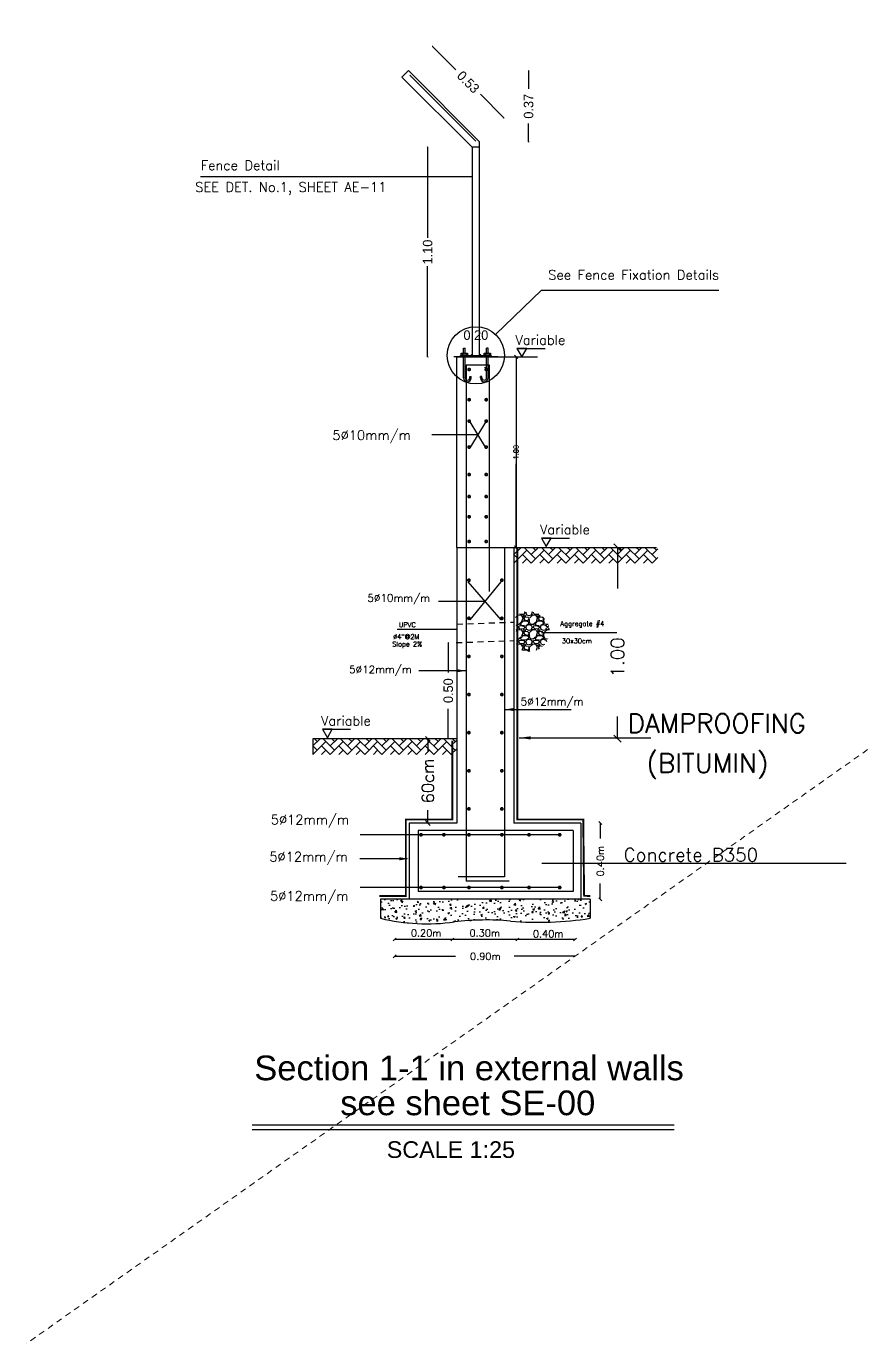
# Model space of a CAD drawing. Extents: x 166525 to 167198, y 178739 to 179747.
# Drawn here: x 166614.02 to 166631.54, y 179003.05 to 179030.7 of the extents above; entities that cross this region are included whole.
import ezdxf

# ---------------------------------------------------------------- set-up
doc = ezdxf.new("R2010")
doc.units = 0
doc.header["$MEASUREMENT"] = 0
for name, pattern in [('AUSGEZOGEN', [0]), ('DASHDOT', [25.4, 12.7, -6.35, 0, -6.35]), ('DASHED2', [0.375, 0.25, -0.125]), ('HIDDEN2', [0.1875, 0.125, -0.0625])]:
    doc.linetypes.add(name, pattern=pattern)
doc.layers.get('0').update_dxf_attribs({"linetype": 'CONTINUOUS'})
doc.layers.get('DEFPOINTS').update_dxf_attribs({"linetype": 'CONTINUOUS'})
for name, color, linetype in [('05', 1, 'CONTINUOUS'), ('10 Stru-Hatch', 8, 'CONTINUOUS'), ('11 Stru-Dim', 4, 'CONTINUOUS'), ('13 Stru-TEXT', 7, 'CONTINUOUS'), ('A-Elevation 18', 1, 'CONTINUOUS'), ('DIM', 144, 'CONTINUOUS'), ('EBENE0', 7, 'AUSGEZOGEN'), ('FINCE', 2, 'CONTINUOUS'), ('G-Dim', 1, 'CONTINUOUS'), ('HACH', 8, 'CONTINUOUS'), ('HATCH', 40, 'CONTINUOUS'), ('HATCHSOLID', 5, 'CONTINUOUS'), ('NUMBERS', 6, 'CONTINUOUS'), ('OUT', 6, 'CONTINUOUS'), ('POLI', 3, 'CONTINUOUS'), ('RIB', 3, 'CONTINUOUS'), ('ST', 2, 'CONTINUOUS'), ('Steel', 2, 'CONTINUOUS'), ('SYMBOL1', 8, 'CONTINUOUS'), ('TEXT', 7, 'CONTINUOUS'), ('TXT', 6, 'CONTINUOUS'), ('win', 4, 'CONTINUOUS')]:
    doc.layers.add(name, color=color, linetype=linetype)
for name, color, linetype, lineweight in [('BEAM', 6, 'CONTINUOUS', 13), ('d dim 2', 7, 'CONTINUOUS', 20), ('LAND CORNERS', 255, 'CONTINUOUS', 25)]:
    doc.layers.add(name, color=color, linetype=linetype, lineweight=lineweight)
doc.styles.add('FUTURA', font='SAS_____.PFB')
doc.styles.add('ROMANS', font='romans.shx')
doc.styles.add('STABC', font='romans', dxfattribs={"bigfont": 'b'})
doc.dimstyles.new('1-25', dxfattribs={"dimtxt": 0.2, "dimasz": 0.01, "dimexe": 0, "dimexo": 0, "dimgap": 0.08, "dimtad": 0, "dimlfac": 0.25, "dimzin": 0, "dimdsep": 46, "dimtxsty": 'Standard', "dimblk1": 'OBLIQUE', "dimblk2": 'OBLIQUE', "dimsah": 1, "dimcen": 0, "dimse1": 1, "dimse2": 1, "dimclrd": 256, "dimclre": 256, "dimclrt": 4, "dimadec": 0, "dimazin": 0, "dimtfac": 5.555556, "dimtix": 1, "dimtofl": 0, "dimtmove": 2, "dimatfit": 3, "dimldrblk": 'OBLIQUE', "dimfxl": 1, "dimtolj": 1, "dimtzin": 0, "dimarcsym": 0})
doc.dimstyles.new('1.50', dxfattribs={"dimtxt": 0.1, "dimasz": 0.07, "dimexe": 0.18, "dimexo": 0.0625, "dimgap": 0.1, "dimtad": 0, "dimdec": 1, "dimlfac": 0.5, "dimzin": 0, "dimdsep": 46, "dimtxsty": 'STABC', "dimblk": 'OBLIQUE', "dimcen": 0, "dimse1": 1, "dimse2": 1, "dimclrd": 8, "dimclrt": 4, "dimadec": 0, "dimazin": 0, "dimtfac": 1, "dimtdec": 1, "dimtofl": 0, "dimtmove": 0, "dimatfit": 3, "dimfxl": 1, "dimtolj": 1, "dimtzin": 0, "dimarcsym": 0})
doc.dimstyles.new('D2', dxfattribs={"dimtxt": 0.25, "dimasz": 0.1, "dimexe": 0.18, "dimexo": 0.06, "dimgap": 0.09, "dimtad": 0, "dimzin": 0, "dimdsep": 46, "dimtxsty": 'ROMANS', "dimblk1": 'OBLIQUE', "dimblk2": 'OBLIQUE', "dimsah": 1, "dimcen": 0.09, "dimclrd": 3, "dimclre": 8, "dimclrt": 6, "dimadec": 0, "dimazin": 0, "dimtfac": 1, "dimtix": 1, "dimtofl": 0, "dimtmove": 2, "dimatfit": 3, "dimldrblk": 'OBLIQUE', "dimfxl": 1, "dimtolj": 1, "dimtzin": 0, "dimarcsym": 0})

# ---------------------------------------------------------------- blocks, each defined once
blk = doc.blocks.new('_OBLIQUE')
at = {"color": 0, "linetype": 'ByBlock'}
blk.add_line((-0.5, -0.5), (0.5, 0.5), dxfattribs=at)
blk = doc.blocks.new('*D264')
at = {"lineweight": -2, "ltscale": 0.1, "transparency": 16777216}
for p, q in [((166622.438, 179028.159), (166622.438, 179026.256)), ((166622.438, 179023.759), (166622.438, 179025.662))]:
    blk.add_line(p, q, dxfattribs=at)
at = {"layer": 'DEFPOINTS', "color": 0, "ltscale": 0.1, "transparency": 16777216}
for p in [(166622.438, 179028.159), (166623.368, 179028.159), (166622.985, 179023.759)]:
    blk.add_point(p, dxfattribs=at)
at = {"lineweight": -2, "ltscale": 0.1, "transparency": 16777216, "xscale": 0.01, "yscale": 0.01, "zscale": 0.01}
for p, rotation in [((166622.438, 179028.159), 90), ((166622.438, 179023.759), 270)]:
    blk.add_blockref('_OBLIQUE', p, dxfattribs=dict(at, rotation=rotation))
at = {"color": 4, "ltscale": 0.1, "transparency": 16777216, "insert": (166622.438, 179025.959), "char_height": 0.2, "attachment_point": 5, "rotation": 90}
blk.add_mtext('\\A1;1.10', dxfattribs=at)
blk = doc.blocks.new('*D265')
at = {"layer": 'DEFPOINTS', "color": 0, "ltscale": 0.1, "transparency": 16777216}
for p in [(166623.049, 179024.214), (166623.049, 179023.759), (166623.849, 179023.759)]:
    blk.add_point(p, dxfattribs=at)
at = {"color": 4, "ltscale": 0.1, "transparency": 16777216, "insert": (166623.449, 179024.214), "char_height": 0.2, "attachment_point": 5}
blk.add_mtext('\\A1;0.20', dxfattribs=at)
blk = doc.blocks.new('*D266')
at = {"color": 8, "lineweight": -2, "ltscale": 0.1, "transparency": 16777216}
for p, q in [((166624.292, 179023.759), (166624.292, 179022.004)), ((166624.292, 179019.759), (166624.292, 179021.514))]:
    blk.add_line(p, q, dxfattribs=at)
at = {"layer": 'DEFPOINTS', "color": 0, "ltscale": 0.1, "transparency": 16777216}
for p in [(166623.849, 179023.759), (166623.849, 179019.759), (166624.292, 179019.759)]:
    blk.add_point(p, dxfattribs=at)
at = {"color": 8, "lineweight": -2, "ltscale": 0.1, "transparency": 16777216, "xscale": 0.07, "yscale": 0.07, "zscale": 0.07}
for p, rotation in [((166624.292, 179023.759), 90), ((166624.292, 179019.759), 270)]:
    blk.add_blockref('_OBLIQUE', p, dxfattribs=dict(at, rotation=rotation))
at = {"color": 4, "ltscale": 0.1, "transparency": 16777216, "insert": (166624.292, 179021.759), "char_height": 0.1, "attachment_point": 5, "rotation": 90, "style": 'STABC'}
blk.add_mtext('\\A1;1.00', dxfattribs=at)
blk = doc.blocks.new('*D267')
at = {"lineweight": -2, "ltscale": 0.1, "transparency": 16777216}
for p, q in [((166622.541, 179030.273), (166623.032, 179029.783)), ((166624.036, 179028.778), (166623.546, 179029.269))]:
    blk.add_line(p, q, dxfattribs=at)
at = {"layer": 'DEFPOINTS', "color": 0, "ltscale": 0.1, "transparency": 16777216}
for p in [(166622.541, 179030.273), (166622.033, 179029.766), (166623.528, 179028.271)]:
    blk.add_point(p, dxfattribs=at)
at = {"lineweight": -2, "ltscale": 0.1, "transparency": 16777216, "xscale": 0.01, "yscale": 0.01, "zscale": 0.01}
for p, rotation in [((166622.541, 179030.273), 135), ((166624.036, 179028.778), 315)]:
    blk.add_blockref('_OBLIQUE', p, dxfattribs=dict(at, rotation=rotation))
at = {"color": 4, "ltscale": 0.1, "transparency": 16777216, "insert": (166623.289, 179029.526), "char_height": 0.2, "attachment_point": 5, "rotation": 315}
blk.add_mtext('\\A1;0.53', dxfattribs=at)
blk = doc.blocks.new('*D268')
at = {"lineweight": -2, "ltscale": 0.1, "transparency": 16777216}
for p, q in [((166624.556, 179029.766), (166624.556, 179029.381)), ((166624.556, 179028.271), (166624.556, 179028.655))]:
    blk.add_line(p, q, dxfattribs=at)
at = {"layer": 'DEFPOINTS', "color": 0, "ltscale": 0.1, "transparency": 16777216}
for p in [(166621.276, 179029.766), (166624.556, 179029.766), (166622.771, 179028.271)]:
    blk.add_point(p, dxfattribs=at)
at = {"lineweight": -2, "ltscale": 0.1, "transparency": 16777216, "xscale": 0.01, "yscale": 0.01, "zscale": 0.01}
for p, rotation in [((166624.556, 179029.766), 90), ((166624.556, 179028.271), 270)]:
    blk.add_blockref('_OBLIQUE', p, dxfattribs=dict(at, rotation=rotation))
at = {"color": 4, "ltscale": 0.1, "transparency": 16777216, "insert": (166624.556, 179029.018), "char_height": 0.2, "attachment_point": 5, "rotation": 90}
blk.add_mtext('\\A1;0.37', dxfattribs=at)
blk = doc.blocks.new('*D425')
at = {"layer": 'DEFPOINTS', "color": 0, "transparency": 16777216}
for p in [(166622.871, 179017.763), (166623.035, 179017.763), (166623.049, 179015.745)]:
    blk.add_point(p, dxfattribs=at)
at = {"layer": 'HATCHSOLID', "lineweight": -2, "transparency": 16777216}
for p, q in [((166622.871, 179017.763), (166622.871, 179017.134)), ((166622.871, 179015.745), (166622.871, 179016.374))]:
    blk.add_line(p, q, dxfattribs=at)
at = {"layer": 'HATCHSOLID', "lineweight": -2, "transparency": 16777216, "xscale": 0.01, "yscale": 0.01, "zscale": 0.01}
for p, rotation in [((166622.871, 179017.763), 90), ((166622.871, 179015.745), 270)]:
    blk.add_blockref('_OBLIQUE', p, dxfattribs=dict(at, rotation=rotation))
at = {"layer": 'HATCHSOLID', "color": 4, "transparency": 16777216, "insert": (166622.871, 179016.754), "char_height": 0.2, "attachment_point": 5, "rotation": 90}
blk.add_mtext('\\A1;0.50', dxfattribs=at)
blk = doc.blocks.new('*D665')
at = {"layer": 'DEFPOINTS', "color": 0, "transparency": 16777216}
for p in [(166622.75, 179015.745), (166622.444, 179013.977), (166623.049, 179013.977)]:
    blk.add_point(p, dxfattribs=at)
at = {"layer": 'NUMBERS', "color": 8, "lineweight": -2, "transparency": 16777216}
for p, q in [((166622.624, 179015.745), (166622.264, 179015.745)), ((166622.624, 179013.977), (166622.264, 179013.977))]:
    blk.add_line(p, q, dxfattribs=at)
at = {"layer": 'NUMBERS', "color": 3, "lineweight": -2, "transparency": 16777216}
for p, q in [((166622.444, 179015.745), (166622.444, 179015.475)), ((166622.444, 179013.977), (166622.444, 179014.247))]:
    blk.add_line(p, q, dxfattribs=at)
at = {"layer": 'NUMBERS', "color": 3, "lineweight": -2, "transparency": 16777216, "xscale": 0.1, "yscale": 0.1, "zscale": 0.1}
for p, rotation in [((166622.444, 179015.745), 90), ((166622.444, 179013.977), 270)]:
    blk.add_blockref('_OBLIQUE', p, dxfattribs=dict(at, rotation=rotation))
at = {"layer": 'NUMBERS', "color": 6, "transparency": 16777216, "insert": (166622.444, 179014.861), "char_height": 0.25, "attachment_point": 5, "rotation": 90, "style": 'ROMANS'}
blk.add_mtext('\\A1;60cm', dxfattribs=at)

msp = doc.modelspace()

# ---------------------------------------------------------------- hatches: boundary and pattern name
at = {"layer": '10 Stru-Hatch'}
h = msp.add_hatch(dxfattribs=at)
h.set_pattern_fill('GRAVEL', color=256, scale=0.012)
h.set_pattern_definition([(228.0127875, (164546.960987, 178784.29845), (-2.43840000022, -2.74319999986), [0.041006573, -4.059658037]), (184.969741, (164546.933555, 178784.26797), (3.6575999986, 0.30480001737), [0.070368566, -6.966485867]), (132.5104471, (164546.86345, 178784.261873), (3.04800000132, -3.35279999887), [0.049617782, -4.912166735]), (267.273689, (164546.744579, 178784.185673), (0.30480000064, 6.09600000004), [0.064080542, -6.34397249]), (292.8336542, (164546.741531, 178784.121665), (-1.52400000015, 3.65759999999), [0.062836044, -6.22077693]), (357.273689, (164546.765915, 178784.063753), (-6.09600000004, 0.30480000064), [0.064080542, -6.34397249]), (37.6942405, (164546.829923, 178784.060705), (-3.96239999987, -3.048000000264), [0.08474324, -8.38957384]), (72.2553284, (164546.896979, 178784.112521), (2.1336000006, 6.7055999999), [0.080006342, -7.920630792]), (121.4295656, (164546.921363, 178784.188721), (-2.438400000375, 3.96239999983), [0.06429756, -6.365465484]), (175.2363583, (164546.887835, 178784.243585), (3.3528, -0.30480000053), [0.073405594, -3.596872434]), (222.3974378, (164546.814683, 178784.249681), (-3.657599999927, -3.352800000168), [0.09492935, -9.3980127]), (138.8140748, (164547.04633, 178784.182625), (-2.1335999999, 1.82880000017), [0.032400545, -3.2076679]), (171.4692344, (164547.021947, 178784.203961), (3.96240000015, -0.60959999932), [0.061641838, -6.10255668]), (225, (164546.96099, 178784.2131), (-8e-17, -0.3048), [0.04310512, -0.387947173]), (203.1985905, (164546.93965, 178784.24968), (1.52400000006, 0.6095999999), [0.02321296, -2.298074684]), (291.8014095, (164546.918315, 178784.24054), (-0.3048, 0.9144), [0.032827874, -1.60857036]), (30.9637565, (164546.930507, 178784.21006), (0.9144, 0.6096), [0.05331836, -1.72395578]), (161.565051, (164546.97623, 178784.23749), (0.6096, -0.3048), [0.038554457, -0.925307774]), (16.3895403, (164546.74153, 178784.240537), (3.04800000004, 0.91440000001), [0.05401056, -5.3470592]), (70.3461759, (164546.793347, 178784.255777), (-1.21920000013, -3.3528), [0.045311873, -4.48586588]), (293.1985905, (164546.976227, 178784.29845), (-0.6095999999, 1.52400000006), [0.04642561, -2.27486203]), (343.6104597, (164546.994515, 178784.255777), (-3.0480000001, 0.9143999998), [0.05401056, -5.3470592]), (339.4439548, (164546.74153, 178784.05156), (-1.524, 0.6096), [0.052084224, -2.552128118]), (294.7751406, (164546.790299, 178784.033273), (-1.52400000183, 3.35279999922), [0.043640654, -4.320431206]), (66.8014095, (164546.979275, 178783.99365), (0.6095999999, 1.52400000006), [0.04642561, -2.27486203]), (17.3540246, (164546.997563, 178784.036321), (-3.96239999997, -1.21920000027), [0.05109393, -5.058285118]), (69.4439548, (164546.829923, 178783.99365), (-0.6096, -1.524), [0.02604211, -2.57817023]), (101.3099325, (164546.960987, 178783.99365), (-0.3048, 1.2192), [0.01554175, -1.538639396]), (165.9637565, (164546.95794, 178784.00889), (0.9144, -0.3048), [0.062836044, -1.19388655]), (186.009006, (164546.896979, 178784.02413), (3.04800000002, 0.30480000016), [0.05823204, -5.764963784]), (303.6900675, (164546.93051, 178784.182625), (-0.3048, 0.6096), [0.043958866, -1.055013163]), (353.1572266, (164546.954891, 178784.14605), (5.181600000094, -0.609599999736), [0.07674681, -7.59792109]), (60.9453959, (164547.03109, 178784.136905), (-1.21920000005, -2.1336), [0.03138099, -3.10672708]), (90, (164547.04633, 178784.16434), (-0.3048, 0.3048), [0.018288, -0.286512]), (120.2564372, (164546.890883, 178784.033273), (1.21919999987, -2.1336000001), [0.042344035, -4.192072893]), (48.0127875, (164546.869547, 178784.06985), (2.43840000023, 2.74319999985), [0.082013146, -4.018651464]), (0, (164546.9244, 178784.1308), (0.3048, 0.3048), [0.079248, -0.225552]), (325.3048465, (164547.003659, 178784.13081), (3.04800000119, -2.13359999838), [0.048193147, -4.771118007]), (254.054604, (164547.043283, 178784.103377), (-0.3048, -1.2192), [0.04437949, -2.174598005]), (207.64597536, (164547.031091, 178784.060705), (-5.79120000028, -3.04799999963), [0.07225741, -7.15349573]), (175.42607874, (164546.967083, 178784.027177), (-3.96240000005, 0.304800000004), [0.076443535, -7.567901575])])
h.paths.add_polyline_path([(166624.28294, 179018.29915), (166624.30728, 179017.66863, 0.6321722), (166624.99382, 179017.99462, 0.65951217)])
at = {"layer": 'HATCH'}
h = msp.add_hatch(dxfattribs=at)
h.set_pattern_fill('AR-HBONE', color=256, scale=0.032, style=0)
h.set_pattern_definition([(45, (166624.24895, 179019.42841), (0, 0.1810193), [0.384, -0.128]), (135, (166624.33946, 179019.51892), (0, 0.1810193), [0.384, -0.128])])
h.paths.add_polyline_path([(166627.26667, 179019.75908), (166624.24895, 179019.75908), (166624.24895, 179019.42841), (166627.26667, 179019.42841)])
h = msp.add_hatch(dxfattribs=at)
h.set_pattern_fill('AR-HBONE', color=256, scale=0.032, style=0)
h.set_pattern_definition([(45, (166620.03123, 179015.41435), (0, 0.1810193), [0.384, -0.128]), (135, (166620.12174, 179015.50486), (0, 0.1810193), [0.384, -0.128])])
h.paths.add_polyline_path([(166623.04895, 179015.74502), (166620.03123, 179015.74502), (166620.03123, 179015.41435), (166623.04895, 179015.41435)])
h = msp.add_hatch(dxfattribs=at)
h.set_pattern_fill('AR-CONC', color=256, scale=0.048, style=0)
h.set_pattern_definition([(50, (166619.24895, 179011.86115), (0.344285, -0.030121), [0.036, -0.396]), (355, (166619.24895, 179011.86115), (-0.0666, 0.361052), [0.0288, -0.3168]), (100.4514, (166619.27764, 179011.85864), (0.277685, 0.330931), [0.030595, -0.336548]), (46.184, (166619.24895, 179011.95715), (0.512276, -0.07945), [0.054, -0.594]), (96.636, (166619.29164, 179011.95053), (0.448638, 0.467577), [0.045893, -0.504822]), (351.184, (166619.24895, 179011.95715), (0.448638, 0.467577), [0.0432, -0.4752]), (21, (166619.29695, 179011.93315), (0.286515, -0.193257), [0.036, -0.396]), (326, (166619.29695, 179011.93315), (0.116791, 0.348072), [0.0288, -0.3168]), (71.4514, (166619.32082, 179011.91705), (0.403307, 0.154815), [0.030595, -0.336548]), (37.5, (166619.24895, 179011.86115), (0.0058367, 0.159789), [0, -0.31296, 0, -0.3216, 0, -0.318]), (7.5, (166619.24895, 179011.86115), (0.1262734, 0.1893176), [0, -0.18336, 0, -0.30576, 0, -0.1212]), (327.5, (166619.14191, 179011.86115), (0.2562348, -0.0108263), [0, -0.12, 0, -0.3744, 0, -0.4968]), (317.5, (166619.0939, 179011.86115), (0.279929, 0.0480504), [0, -0.156, 0, -0.24864, 0, -0.3528])])
edge = h.paths.add_edge_path()
edge.add_arc((166622.41809, 179015.97676), 4.11557, 256.379904, 266.654969)
edge.add_arc((166621.59785, 179035.74813), 23.88698, 271.391584, 273.359672)
edge.add_arc((166623.67425, 179006.14771), 5.79413, 85.056365, 96.705252, ccw=False)
edge.add_arc((166626.38218, 179100.88205), 88.98918, 268.5778383, 269.1932851)
edge.add_arc((166624.78331, 179018.69132), 6.79844, 272.91686, 279.018127)
edge.add_line((166625.84895, 179011.97692), (166625.84895, 179012.37692))
edge.add_line((166625.84895, 179012.37692), (166621.44895, 179012.37692))
edge.add_line((166621.44895, 179012.37692), (166621.44895, 179011.97692))

# ---------------------------------------------------------------- linework, layer by layer
at = {"color": 8, "linetype": 'Continuous'}
for p, q in [((166623.36834, 179027.53484), (166617.67438, 179027.53484)), ((166623.86258, 179024.22738), (166624.82829, 179025.15716)), ((166624.82829, 179025.15716), (166628.54722, 179025.15716))]:
    msp.add_line(p, q, dxfattribs=at)
at = {"ltscale": 2}
msp.add_line((166623.91295, 179023.75908), (166622.98495, 179023.75908), dxfattribs=at)
at = {"color": 2, "linetype": 'Continuous'}
msp.add_line((166623.84895, 179023.75908), (166624.74598, 179023.75908), dxfattribs=at)
at = {"color": 0, "linetype": 'DASHED2', "lineweight": 13, "ltscale": 0.025}
msp.add_line((166623.65475, 179023.53505), (166623.62714, 179023.53505), dxfattribs=at)
at = {"color": 8}
for p, q in [((166626.42045, 179019.75908), (166626.42045, 179018.89597)), ((166626.42045, 179015.74502), (166626.42045, 179016.213)), ((166626.06063, 179013.97692), (166626.06063, 179013.6525)), ((166626.06063, 179012.37692), (166626.06063, 179012.70913)), ((166621.74387, 179011.1796), (166623.02221, 179011.1796)), ((166625.52828, 179011.1796), (166624.25039, 179011.1796))]:
    msp.add_line(p, q, dxfattribs=at)
at = {"layer": '05'}
for p, q in [((166618.75768, 179007.63978), (166627.61333, 179007.63978)), ((166618.75768, 179007.54798), (166627.61333, 179007.54798))]:
    msp.add_line(p, q, dxfattribs=at)
at = {"layer": '11 Stru-Dim', "linetype": 'HIDDEN2'}
for p, q in [((166623.04895, 179018.15097), (166624.24895, 179018.1928)), ((166623.0347, 179017.76305), (166624.24895, 179017.8049))]:
    msp.add_line(p, q, dxfattribs=at)
at = {"layer": 'A-Elevation 18'}
for p, q in [((166623.36834, 179028.15908), (166623.36834, 179023.79108)), ((166623.52834, 179028.15908), (166623.36834, 179028.15908))]:
    msp.add_line(p, q, dxfattribs=at)
for points in [[(166623.36834, 179028.15908), (166621.89756, 179029.62986)], [(166623.52834, 179023.79108), (166623.52834, 179028.2706), (166622.03332, 179029.76562)], [(166622.8756, 179028.85935), (166622.06663, 179029.66831)], [(166623.16659, 179028.56836), (166622.88012, 179028.85482)], [(166623.44787, 179028.28708), (166623.17112, 179028.56383)]]:
    msp.add_lwpolyline(points, dxfattribs=at)
at = {"layer": 'BEAM', "linetype": 'HIDDEN2'}
msp.add_line((166673.75305, 179045.24172), (166614.0183, 179003.05095), dxfattribs=at)
at = {"layer": 'd dim 2', "color": 32}
for centre in [(166622.06437, 179029.67058), (166622.87786, 179028.85708), (166623.16885, 179028.56609)]:
    msp.add_circle(centre, 0.0032, dxfattribs=at)
at = {"layer": 'DIM', "color": 4, "linetype": 'ByBlock'}
msp.add_line((166623.04895, 179019.75908), (166627.24222, 179019.75908), dxfattribs=at)
at = {"layer": 'DIM'}
for p, q in [((166623.04895, 179015.12908), (166623.04895, 179014.88908)), ((166624.24895, 179015.12908), (166624.24895, 179014.88908))]:
    msp.add_line(p, q, dxfattribs=at)
at = {"layer": 'DIM', "ltscale": 4}
msp.add_circle((166623.44895, 179023.79108), 0.60121, dxfattribs=at)
at = {"layer": 'EBENE0', "color": 3, "linetype": 'AUSGEZOGEN'}
for p, q in [((166624.51525, 179023.93639), (166624.3105, 179023.93639)), ((166624.3105, 179023.93639), (166624.41287, 179023.75908)), ((166624.3105, 179023.93639), (166624.90056, 179023.93639)), ((166624.41287, 179023.75908), (166624.51525, 179023.93639)), ((166625.02998, 179019.95784), (166624.82523, 179019.95784)), ((166624.82523, 179019.95784), (166624.92761, 179019.78053)), ((166624.82523, 179019.95784), (166625.4153, 179019.95784)), ((166624.92761, 179019.78053), (166625.02998, 179019.95784)), ((166620.43592, 179015.94379), (166620.23117, 179015.94379)), ((166620.23117, 179015.94379), (166620.33354, 179015.76647)), ((166620.23117, 179015.94379), (166620.82123, 179015.94379)), ((166620.33354, 179015.76647), (166620.43592, 179015.94379))]:
    msp.add_line(p, q, dxfattribs=at)
at = {"layer": 'FINCE', "color": 7, "linetype": 'Continuous'}
msp.add_line((166621.7992, 179018.04254), (166623.04895, 179018.04254), dxfattribs=at)
at = {"layer": 'FINCE', "color": 8, "linetype": 'Continuous'}
msp.add_line((166624.82885, 179017.97425), (166626.40441, 179017.97425), dxfattribs=at)
at = {"layer": 'G-Dim'}
msp.add_lwpolyline([(166622.03332, 179029.76562), (166621.89756, 179029.62986)], dxfattribs=at)
at = {"layer": 'HACH'}
msp.add_line((166631.21557, 179013.12635), (166624.83472, 179013.12635), dxfattribs=at)
at = {"layer": 'LAND CORNERS'}
msp.add_line((166625.52828, 179011.53176), (166621.74387, 179011.53176), dxfattribs=at)
at = {"layer": 'OUT', "color": 1}
for p, q in [((166623.04895, 179019.75908), (166623.04895, 179023.75908)), ((166623.04895, 179023.75908), (166623.84895, 179023.75908)), ((166624.29154, 179023.75908), (166624.29154, 179019.75908)), ((166623.04895, 179019.75908), (166623.04895, 179013.97692)), ((166624.24895, 179019.75908), (166624.24895, 179013.97692)), ((166623.04895, 179013.97692), (166622.04895, 179013.97692)), ((166622.04895, 179013.97692), (166622.04895, 179012.37692)), ((166625.64895, 179013.97692), (166624.24895, 179013.97692)), ((166625.64895, 179013.97692), (166625.64895, 179012.37692)), ((166625.84895, 179012.37692), (166621.44895, 179012.37692)), ((166621.44895, 179012.37692), (166621.44895, 179011.97692)), ((166625.84895, 179012.37692), (166625.84895, 179011.97692))]:
    msp.add_line(p, q, dxfattribs=at)
at = {"layer": 'OUT', "color": 2}
for p, q in [((166623.24609, 179023.59505), (166623.24609, 179012.7555)), ((166623.24609, 179023.59505), (166623.73052, 179023.59505)), ((166623.73052, 179023.59505), (166623.73052, 179018.83351)), ((166624.0518, 179019.75908), (166624.0518, 179012.84522)), ((166625.48895, 179013.81692), (166622.24112, 179013.81692)), ((166622.24112, 179013.81692), (166622.24112, 179012.53692)), ((166625.48895, 179013.81692), (166625.48895, 179012.53692)), ((166624.0518, 179012.84522), (166623.07849, 179012.84522)), ((166624.14609, 179012.7555), (166623.24609, 179012.7555)), ((166625.48895, 179012.53692), (166622.24112, 179012.53692))]:
    msp.add_line(p, q, dxfattribs=at)
at = {"layer": 'OUT', "color": 1}
for centre, radius, start, end in [((166622.41809, 179015.97676), 4.11557, 256.379904, 278.096287), ((166623.67425, 179006.14771), 5.79413, 85.056365, 96.705252), ((166624.78331, 179018.69132), 6.79844, 264.854263, 279.018127)]:
    msp.add_arc(centre, radius, start, end, dxfattribs=at)
at = {"layer": 'RIB', "color": 8}
for p, q in [((166623.66602, 179022.41061), (166623.32582, 179021.85359)), ((166623.32582, 179022.39823), (166623.64541, 179021.86597)), ((166623.49645, 179022.11956), (166622.52369, 179022.11956)), ((166623.28245, 179019.04), (166623.97345, 179018.24)), ((166623.97345, 179019.04), (166623.32445, 179018.24)), ((166623.63878, 179018.62746), (166622.66602, 179018.62746)), ((166623.24609, 179017.17165), (166622.25269, 179017.17165)), ((166624.0518, 179016.35813), (166625.4509, 179016.35813)), ((166624.35766, 179015.76314), (166627.11937, 179015.76314)), ((166625.18623, 179013.73051), (166621.02212, 179013.73051)), ((166625.18623, 179012.62343), (166621.02212, 179012.62343))]:
    msp.add_line(p, q, dxfattribs=at)
at = {"layer": 'RIB', "color": 3}
msp.add_line((166622.00895, 179013.22621), (166621.01512, 179013.22621), dxfattribs=at)
at = {"layer": 'RIB', "color": 8}
for points in [[(166623.04641, 179017.20493), (166623.04641, 179017.13837), (166623.24609, 179017.17165)], [(166624.25148, 179016.39141), (166624.25148, 179016.32485), (166624.0518, 179016.35813)], [(166624.59734, 179015.79642), (166624.59734, 179015.72986), (166624.35766, 179015.76314)]]:
    msp.add_solid(points, dxfattribs=at)
at = {"layer": 'RIB', "color": 3}
msp.add_solid([(166621.84144, 179013.25949), (166621.84144, 179013.19293), (166622.04112, 179013.22621)], dxfattribs=at)
at = {"layer": 'ST', "const_width": 0.038}
for points in [[(166623.32986, 179023.49425, -1), (166623.28786, 179023.49425, -1)], [(166623.64541, 179023.49425, 1), (166623.68741, 179023.49425, 1)], [(166623.32986, 179022.86009, -1), (166623.28786, 179022.86009, -1)], [(166623.64541, 179022.86009, 1), (166623.68741, 179022.86009, 1)], [(166623.32986, 179022.41061, -1), (166623.28786, 179022.41061, -1)], [(166623.64541, 179022.41061, 1), (166623.68741, 179022.41061, 1)], [(166623.32986, 179021.86597, -1), (166623.28786, 179021.86597, -1)], [(166623.64541, 179021.86597, 1), (166623.68741, 179021.86597, 1)], [(166623.32986, 179021.28947, -1), (166623.28786, 179021.28947, -1)], [(166623.64541, 179021.28947, 1), (166623.68741, 179021.28947, 1)], [(166623.32986, 179020.82733, -1), (166623.28786, 179020.82733, -1)], [(166623.64541, 179020.82733, 1), (166623.68741, 179020.82733, 1)], [(166623.32986, 179020.40362, -1), (166623.28786, 179020.40362, -1)], [(166623.64541, 179020.40362, 1), (166623.68741, 179020.40362, 1)], [(166623.32986, 179019.88454, -1), (166623.28786, 179019.88454, -1)], [(166623.64541, 179019.88454, 1), (166623.68741, 179019.88454, 1)], [(166623.32445, 179019.07277, -1), (166623.28245, 179019.07277, -1)], [(166623.97345, 179019.07277, 1), (166624.01545, 179019.07277, 1)], [(166623.32445, 179018.27277, -1), (166623.28245, 179018.27277, -1)], [(166623.97345, 179018.27277, 1), (166624.01545, 179018.27277, 1)], [(166623.32445, 179017.47277, -1), (166623.28245, 179017.47277, -1)], [(166623.97345, 179017.47277, 1), (166624.01545, 179017.47277, 1)], [(166623.32445, 179016.67277, -1), (166623.28245, 179016.67277, -1)], [(166623.97345, 179016.67277, 1), (166624.01545, 179016.67277, 1)], [(166623.32445, 179015.87277, -1), (166623.28245, 179015.87277, -1)], [(166623.97345, 179015.87277, 1), (166624.01545, 179015.87277, 1)], [(166623.32445, 179015.07277, -1), (166623.28245, 179015.07277, -1)], [(166623.97345, 179015.07277, 1), (166624.01545, 179015.07277, 1)], [(166623.32445, 179014.27277, -1), (166623.28245, 179014.27277, -1)], [(166623.97345, 179014.27277, 1), (166624.01545, 179014.27277, 1)], [(166622.31871, 179013.73051, -1), (166622.27671, 179013.73051, -1)], [(166622.75731, 179013.73051, 1), (166622.79931, 179013.73051, 1)], [(166623.32445, 179013.73051, -1), (166623.28245, 179013.73051, -1)], [(166623.97345, 179013.73051, 1), (166624.01545, 179013.73051, 1)], [(166624.58582, 179013.73051, -1), (166624.54382, 179013.73051, -1)], [(166625.22823, 179013.73051, -1), (166625.18623, 179013.73051, -1)], [(166622.31871, 179012.62343, -1), (166622.27671, 179012.62343, -1)], [(166622.75731, 179012.62343, 1), (166622.79931, 179012.62343, 1)], [(166623.32445, 179012.62333, 1), (166623.28245, 179012.62333, 1)], [(166623.97345, 179012.62333, -1), (166624.01545, 179012.62333, -1)], [(166624.58582, 179012.62343, -1), (166624.54382, 179012.62343, -1)], [(166625.22823, 179012.62343, -1), (166625.18623, 179012.62343, -1)]]:
    msp.add_lwpolyline(points, format="xyb", close=True, dxfattribs=at)
at = {"layer": 'Steel'}
for p, q in [((166623.04895, 179015.74502), (166620.03123, 179015.74502)), ((166620.03123, 179015.74502), (166620.03123, 179015.41435))]:
    msp.add_line(p, q, dxfattribs=at)
at = {"layer": 'SYMBOL1', "color": 4}
for p, q in [((166623.17039, 179023.83824), (166623.17039, 179023.79108)), ((166623.19295, 179023.83824), (166623.19295, 179023.93944)), ((166623.19295, 179023.93944), (166623.22495, 179023.93944)), ((166623.19295, 179023.31813), (166623.19295, 179023.75908)), ((166623.22495, 179023.83824), (166623.22495, 179023.93944)), ((166623.22495, 179023.31813), (166623.22495, 179023.75908)), ((166623.2475, 179023.83824), (166623.2475, 179023.79108)), ((166623.36834, 179023.81577), (166623.34809, 179023.79155)), ((166623.34809, 179023.79155), (166623.36834, 179023.79155)), ((166623.36834, 179023.79155), (166623.36834, 179023.81577)), ((166623.52926, 179023.79155), (166623.52926, 179023.81577)), ((166623.52926, 179023.81577), (166623.54951, 179023.79155)), ((166623.54951, 179023.79155), (166623.52926, 179023.79155)), ((166623.65039, 179023.83824), (166623.65039, 179023.79108)), ((166623.67295, 179023.83824), (166623.67295, 179023.93944)), ((166623.70495, 179023.93944), (166623.67295, 179023.93944)), ((166623.67295, 179023.31813), (166623.67295, 179023.79108)), ((166623.70495, 179023.83824), (166623.70495, 179023.93944)), ((166623.70495, 179023.31813), (166623.70495, 179023.79108)), ((166623.7275, 179023.83824), (166623.7275, 179023.79108)), ((166623.32095, 179023.31813), (166623.32095, 179023.34913)), ((166623.32095, 179023.34913), (166623.35295, 179023.34913)), ((166623.35295, 179023.31813), (166623.35295, 179023.34913)), ((166623.54495, 179023.31813), (166623.54495, 179023.34913)), ((166623.57695, 179023.34913), (166623.54495, 179023.34913)), ((166623.57695, 179023.31813), (166623.57695, 179023.34913))]:
    msp.add_line(p, q, dxfattribs=at)
for points in [[(166623.12895, 179023.79108), (166623.76895, 179023.79108), (166623.76895, 179023.75908), (166623.12895, 179023.75908)], [(166623.14371, 179023.83824), (166623.27418, 179023.83824), (166623.27418, 179023.79108), (166623.14371, 179023.79108)], [(166623.62371, 179023.83824), (166623.75418, 179023.83824), (166623.75418, 179023.79108), (166623.62371, 179023.79108)]]:
    msp.add_lwpolyline(points, close=True, dxfattribs=at)
for centre, radius, start, end in [((166623.14483, 179023.92122), 0.08683, 269.262997, 287.119085), ((166623.14483, 179023.70809), 0.08683, 72.880915, 90.737003), ((166623.20895, 179024.02789), 0.19353, 258.507912, 281.492088), ((166623.20895, 179023.59346), 0.20134, 78.959714, 101.040286), ((166623.27306, 179023.92122), 0.08683, 252.880915, 270.737003), ((166623.27306, 179023.70809), 0.08683, 89.262997, 107.119085), ((166623.62483, 179023.92122), 0.08683, 269.262997, 287.119085), ((166623.62483, 179023.70809), 0.08683, 72.880915, 90.737003), ((166623.68895, 179024.02789), 0.19353, 258.507912, 281.492088), ((166623.68895, 179023.59346), 0.20134, 78.959714, 101.040286), ((166623.75306, 179023.92122), 0.08683, 252.880915, 270.737003), ((166623.75306, 179023.70809), 0.08683, 89.262997, 107.119085), ((166623.27295, 179023.31813), 0.08, 180, 0), ((166623.27295, 179023.31813), 0.048, 180, 0), ((166623.62495, 179023.31813), 0.08, 180, 0), ((166623.62495, 179023.31813), 0.048, 180, 0)]:
    msp.add_arc(centre, radius, start, end, dxfattribs=at)
at = {"layer": 'win', "color": 4, "linetype": 'DASHDOT', "ltscale": 0.3, "const_width": 0.04}
for points in [[(166624.31774, 179019.75908), (166624.31774, 179014.05028), (166625.70218, 179014.05028), (166625.72069, 179012.44947), (166625.84895, 179012.44555)], [(166622.95442, 179015.70357), (166622.95442, 179014.05028), (166621.97928, 179014.05028), (166621.97928, 179012.44555), (166621.42387, 179012.44555)]]:
    msp.add_lwpolyline(points, dxfattribs=at)

# ---------------------------------------------------------------- block references
at = {"color": 8}
for p, xscale, yscale, zscale, rotation in [((166626.42045, 179019.75908), 0.1500000000232831, 0.1500000000232831, 0.1500000000232831, 90), ((166626.42045, 179015.74502), 0.1500000000232831, 0.1500000000232831, 0.1500000000232831, 270), ((166626.06063, 179013.97692), 0.05999999999767169, 0.05999999999767169, 0.05999999999767169, 90), ((166626.06063, 179012.37692), 0.05999999999767169, 0.05999999999767169, 0.05999999999767169, 270), ((166621.74387, 179011.53176), 0.0599999999976717, 0.0599999999976717, 0.0599999999976717, 180), ((166622.95442, 179011.53176), 0.0599999999976717, 0.0599999999976717, 0.0599999999976717, 180), ((166624.31774, 179011.53176), 0.0599999999976717, 0.0599999999976717, 0.0599999999976717, 180), ((166625.52828, 179011.53176), 0.0599999999976717, 0.0599999999976717, 0.0599999999976717, 180), ((166621.74387, 179011.1796), 0.0599999999976717, 0.0599999999976717, 0.0599999999976717, 180)]:
    msp.add_blockref('_OBLIQUE', p, dxfattribs=dict(at, xscale=xscale, yscale=yscale, zscale=zscale, rotation=rotation))

# ---------------------------------------------------------------- texts
at = {"color": 4, "attachment_point": 5, "rotation": 90, "style": 'ROMANS'}
for s, insert, char_height in [('\\A1;1.00{\\A0;\\fMS Shell Dlg 2|b0|i0|c0|p0;\\H0.7081x; }', (166626.42045, 179017.45309), 0.28), ('\\A1;0.40m', (166626.06063, 179013.17692), 0.15)]:
    msp.add_mtext(s, dxfattribs=dict(at, insert=insert, char_height=char_height))
at = {"color": 4, "char_height": 0.15, "attachment_point": 5, "style": 'ROMANS'}
for s, insert in [('\\A1;0.20m', (166622.40606, 179011.66748)), ('\\A1;0.30m', (166623.63608, 179011.66748)), ('\\A1;0.40m', (166624.96646, 179011.65209)), ('\\A1;0.90m', (166623.64895, 179011.1796))]:
    msp.add_mtext(s, dxfattribs=dict(at, insert=insert))
at = {"layer": '13 Stru-TEXT', "color": 7, "style": 'ROMANS'}
for s, p in [('UPVC', (166621.83377, 179018.08678)), ('Aggregate #4 ', (166625.22371, 179018.11127)), ('%%C4"@2M', (166621.7141, 179017.83731)), ('Slope 2%%%', (166621.69535, 179017.68052)), ('30x30cm', (166625.25423, 179017.74771))]:
    msp.add_text(s, height=0.101376, dxfattribs=at).set_placement(p)
at = {"layer": 'POLI', "color": 6, "style": 'ROMANS'}
for s, height, p in [('Fence Detail ', 0.2, (166617.67816, 179027.67822)), ('SEE DET. No.1, SHEET AE-11', 0.2, (166617.56158, 179027.22287)), ('See Fence Fixation Details ', 0.2, (166624.96766, 179025.37988)), ('Variable', 0.2, (166624.28035, 179024.01364)), ('5%%C10mm/m ', 0.2, (166620.44022, 179022.01469)), ('Variable', 0.2, (166624.79509, 179020.03509)), ('5%%C10mm/m ', 0.16, (166621.17318, 179018.61994)), ('5%%C12mm/m ', 0.16, (166620.78838, 179017.11858)), ('5%%C12mm/m ', 0.16, (166624.38967, 179016.44563)), ('DAMPROOFING', 0.4, (166626.6351, 179015.86858)), ('Variable', 0.2, (166620.20102, 179016.02103)), ('(BITUMIN)', 0.4, (166627.0301, 179015.03459)), ('5%%C12mm/m', 0.2, (166619.14668, 179013.94788)), ('5%%C12mm/m', 0.2, (166619.11715, 179013.16905)), ('Concrete B350', 0.28, (166626.55007, 179013.17037)), ('5%%C12mm/m', 0.2, (166619.13191, 179012.34599))]:
    msp.add_text(s, height=height, dxfattribs=at).set_placement(p)
at = {"layer": 'TEXT', "color": 4, "style": 'FUTURA'}
for s, p in [(' Section 1-1 in external walls', (166618.59884, 179008.57866)), (' see sheet SE-00 ', (166620.40215, 179007.84493))]:
    msp.add_text(s, height=0.5181926, dxfattribs=at).set_placement(p)
at = {"layer": 'TXT', "style": 'FUTURA'}
msp.add_text('SCALE 1:25', height=0.35, dxfattribs=at).set_placement((166621.57966, 179006.94847))

# ---------------------------------------------------------------- dimensions: what is measured, and where the dimension line sits
at = {"ltscale": 0.1}
dim = msp.add_aligned_dim(p1=(166623.52834, 179028.2706), p2=(166622.03332, 179029.76562), distance=-0.71815, dimstyle='1-25', dxfattribs=at)
dim.commit()
dim.dimension.update_dxf_attribs({"geometry": '*D267', "text_midpoint": (166623.28864, 179029.52592)})
for base, p1, p2, picture, middle in [((166624.55595, 179029.76562), (166622.77128, 179028.2706), (166621.27626, 179029.76562), '*D268', (166624.55595, 179029.01811)), ((166622.43829, 179028.15908), (166622.98495, 179023.75908), (166623.36834, 179028.15908), '*D264', (166622.43829, 179025.95908))]:
    dim = msp.add_linear_dim(base=base, p1=p1, p2=p2, angle=90, dimstyle='1-25', dxfattribs=at)
    dim.commit()
    dim.dimension.update_dxf_attribs({"geometry": picture, "text_midpoint": middle})
dim = msp.add_linear_dim(base=(166623.04895, 179024.21374), p1=(166623.84895, 179023.75908), p2=(166623.04895, 179023.75908), text='0.20', dimstyle='1-25', dxfattribs=at)
dim.commit()
dim.dimension.update_dxf_attribs({"geometry": '*D265', "text_midpoint": (166623.44895, 179024.21374)})
dim = msp.add_linear_dim(base=(166624.29154, 179019.75908), p1=(166623.84895, 179023.75908), p2=(166623.84895, 179019.75908), angle=90, text='1.00', dimstyle='1.50', dxfattribs=at)
dim.commit()
dim.dimension.update_dxf_attribs({"geometry": '*D266', "text_midpoint": (166624.29154, 179021.75908)})
at = {"layer": 'HATCHSOLID', "color": 2}
dim = msp.add_linear_dim(base=(166622.87127, 179017.76305), p1=(166623.04895, 179015.74502), p2=(166623.0347, 179017.76305), angle=90, dimstyle='1-25', dxfattribs=at)
dim.commit()
dim.dimension.update_dxf_attribs({"geometry": '*D425', "text_midpoint": (166622.87127, 179016.75403)})
at = {"layer": 'NUMBERS', "color": 1}
dim = msp.add_linear_dim(base=(166622.44398, 179013.97692), p1=(166622.74998, 179015.74502), p2=(166623.04895, 179013.97692), angle=90, text='60cm', dimstyle='D2', override={"dimfxl": 0.18, "dimfxlon": 1}, dxfattribs=at)
dim.commit()
dim.dimension.update_dxf_attribs({"geometry": '*D665', "text_midpoint": (166622.44398, 179014.86097)})

doc.saveas('drawing.dxf')
